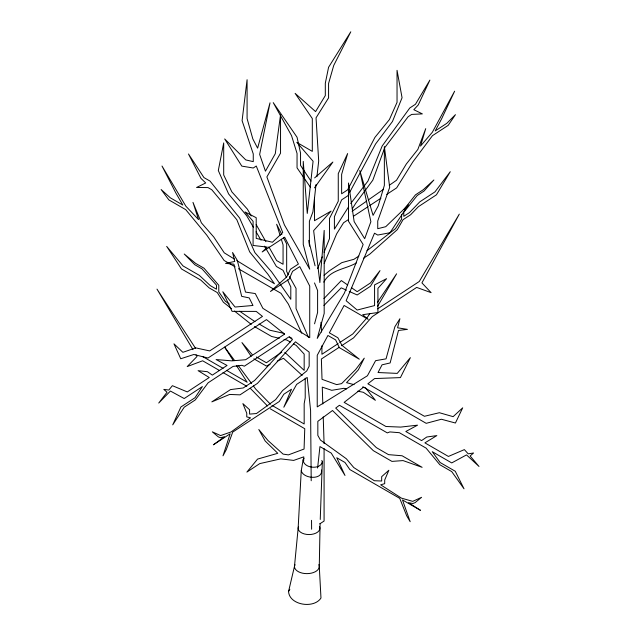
<?xml version="1.0" encoding="UTF-8"?>
<svg xmlns="http://www.w3.org/2000/svg" width="636" height="636" viewBox="0 0 636 636"><rect width="100%" height="100%" fill="white"/><g stroke="black" fill="none" stroke-linecap="round" stroke-linejoin="round"><path stroke-width="0.95" d="M321.84 460.392L322.333 461.847L320.242 519.477M303.666 460.814L303.801 456.847L293.665 460.408L280.722 458.874L259.766 463.604L246.895 472.087L257.564 459.089L277.781 453.309L265.172 440.987L258.804 429.507L268.002 440.541L283.084 454.096L288.386 454.891L304.064 449.04L304.763 428.712L270.244 408.781M320.091 523.388L319.28 566.469L320.973 598.023C314.017 609.018 289.261 605.234 288.561 591.464L294.889 564.609A12.41 7.163 0 0 0 306.87 573.632A12.41 7.163 0 0 0 318.859 564.609M303.976 458.373L303.165 459.685L301.241 470.767L298.141 528.278L294.468 566.469M317.595 468.064L319.94 446.583L331.253 453.11L344.998 475.466L336.77 457.737L344.998 462.491L349.84 469.551L399.742 498.362L406.666 515.732L410.164 521.695L402.485 499.944L420.468 510.326L408.535 502.671L412.844 503.505L415.117 502.623L421.581 497.312L412.724 501.367L401.475 498.147L380.662 484.799L384.708 483.678L384.708 479.989L388.842 470.282L381.672 476.666L381.672 481.023L374.302 480.721L353.799 467.571L346.342 458.763L320.441 440.064L317.833 435.406L317.833 421.342L332.501 410.506L373.308 450.646L391.927 461.394L403.049 460.591L422.129 467.325L402.111 455.766L388.509 454.645L376.329 447.609L335.713 408.081L339.433 405.267L387.3 432.901L389.852 431.923L399.376 432.695L426.088 448.118L439.834 464.733L451.727 471.602L464.018 488.806L455.249 471.252L440.12 462.515L432.249 451.679L451.727 462.921L466.514 454.899L479.011 466.458L470.115 455.964L473.582 452.983L468.199 453.85L464.375 449.612L448.404 456.441L424.904 442.871L436.837 435.596L426.796 437.004L421.573 440.597L405.824 431.502L417.534 425.166L400.672 427.09L385.917 426.494L344.14 402.373L363.569 387.165L426.2 423.33L441.416 419.251L455.432 423.02L462.69 407.835L453.134 416.66L439.357 412.716L424.427 416.286L367.862 383.81L374.564 378.571L400.426 377.601L410.363 357.647L397.238 373.388L378.038 372.529L382.061 364.818L390.138 362.949L398.478 330.458L407.406 329.369L397.58 327.794L399.901 318.747L394.861 326.777L386.052 358.847L375.598 360.676L367.417 375.765L317.229 406.897L317.229 355.309L327.93 335.466L335.641 339.918L339.306 347.646L359.308 359.197L341.93 345.316L337.851 337.74L329.353 332.835L344.108 305.471L368.188 319.367L362.679 314.709L377.927 312.507L377.927 288.362L386.577 278.671L374.572 284.88L374.572 305.582L357.17 310.042L346.151 300.725L374.509 233.197L377.736 235.058L390.011 232.728L408.368 204.895L385.75 226.686L377.736 228.698L377.736 220.994L389.701 187.31L384.359 146.542L384.359 185.402L378.205 205.945L373.07 215.373L359.801 170.543L370.883 221.718L364.682 238.699L354.141 221.598L348.504 182.993L348.504 221.272L363.148 244.486L344.378 293.132L317.229 338.4L324.185 313.453L324.185 230.375L319.876 282.567L313.643 230.622L331.086 211.104L314.478 220.708L314.478 197.542M316.028 184.496L312.928 211.883L309.382 221.296L309.382 243.19L315.074 265.784M316.919 176.673L318.692 161.027L316.044 117.819L328.581 97.88L328.581 83.467L333.725 65.46L350.794 31.8L328.581 67.265L325.306 83.26L325.306 95.591L315.575 111.602L295.128 93.373L312.308 118.542L312.308 151.376L296.805 142.369L313.087 161.258L307.268 213.426L303.245 161.385L303.245 244.463L309.732 269.163L284.395 224.874L266.882 176.903L280.54 153.157L280.54 114.878L275.285 153.697L265.443 171.171L259.655 154.413L270.006 102.841L257.62 148.148L252.826 138.91L247.086 118.582L247.086 79.723L242.093 120.689L253.263 153.936L253.263 161.639L245.782 159.922L224.675 138.942L241.807 166.115L253.263 168.007L256.268 166.028L282.742 232.53L272.454 242.244L256.213 238.413L256.213 217.711L245.011 211.939L253.08 221.312L253.08 245.456L267.311 247.11L262.175 251.967L284.65 237.196L298.419 264.035L290.493 269.243L286.685 276.97L270.459 291.479L289.134 279.204L292.552 271.341L299.747 266.611L309.732 286.073L309.732 337.66L262.899 308.341L255.259 293.546L245.496 292.091L237.276 260.339L232.569 252.492L234.74 261.452L225.565 263.384L233.905 264.155L241.68 296.336L249.225 297.918L252.977 305.479L235.058 307.029L222.807 291.765L232.084 311.362L256.228 311.401L262.477 316.402L209.681 350.913L195.745 347.884L182.882 352.32L173.97 343.845L180.743 358.76L193.821 354.49L208.02 358.02L266.484 319.598L284.618 334.107L245.623 359.73L231.854 360.858L216.113 359.547L227.044 365.462L212.345 375.121L207.471 371.71L198.098 370.669L209.236 377.514L187.302 391.927L172.388 385.678L168.818 390.051L163.802 389.383L167.037 392.237L158.73 403.057L170.4 391.045L184.202 398.534L202.383 386.585L195.029 397.707L180.91 406.984L172.73 424.856L184.202 407.215L195.3 399.917L208.123 382.8L233.062 366.416L241.95 365.303L244.335 366.193L289.014 336.834L292.481 339.505L254.575 380.503L243.206 387.976L230.51 389.59L211.828 401.873L229.636 394.447L240.018 394.853L257.397 383.429L295.478 341.818L309.168 352.121L309.168 366.193L306.743 370.939L282.559 390.576L275.603 399.654L256.467 413.535L249.59 414.108L249.59 409.759L242.888 403.629L246.752 413.185L246.752 416.874L250.528 417.844L231.099 431.947L220.597 435.573L212.337 431.836L218.371 436.908L220.493 437.719L224.516 436.725L213.37 444.81L230.16 433.776L222.998 455.813L226.257 449.724L232.72 432.098L279.299 401.491L283.823 394.248L291.495 389.208L283.823 407.223L296.646 384.382L307.204 377.442L310.591 410.506L311.203 480.752M303.165 459.685C303.014 468.295 320.536 470.258 322.333 461.847M314.558 323.819L317.603 312.411L317.603 290.525L314.502 282.933M317.587 268.694L322.285 256.833M324.09 252.269L329.512 238.587L329.512 218.387L338.265 201.199L338.265 173.604L347.63 153.554L341.635 174.359L341.635 193.789L347.63 189.854L374.922 137.392L389.415 119.56L397.039 102.364L397.039 70.326L402.063 97.737L392.468 121.492L375.59 143.967L349.697 192.311M324.193 263.423L336.651 233.849L343.567 222.767L348.504 219.523M348.774 194.044L347.852 195.769L341.635 199.855L334.401 216.733L334.401 229.127L348.584 206.851M288.561 591.464L289.841 589.27M377.649 306.21L396.61 273.814L377.522 302.211M352.233 208.878L355.794 203.162L372.807 180.195L384.756 147.616L408.137 116.73L411.659 114.416L422.352 113.892L413.821 109.702L418.234 104.964L429.896 80.104L415.459 104.264L409.775 108.001L382.156 146.026L367.934 181.093L350.682 203.552M369.89 313.564L367.163 317.626L352.773 333.987L339.783 342.526M314.478 187.882L332.882 162.045L314.629 177.897M404.019 209.419L415.435 194.878L423.282 189.719L433.879 179.98L423.997 191.07L417.224 195.522L403.781 212.281L403.781 216.335L409.465 212.599L419.816 201.835L434.976 191.865L450.256 171.712L436.439 194.815L418.393 206.676L410.625 214.73L403.041 219.706L397.317 229.62L369.914 254.026L363.514 258.232M323.788 282.145C330.617 269.402 345.38 269.402 356.311 262.97M323.923 298.602L341.325 280.555L347.669 285.007M323.907 305.479L341.222 287.838L346.541 290.215M324.026 275.285L329.599 270.658L341.786 262.652L353.942 259.289L358.815 256.085M352.106 211.271L366.638 201.119M368.252 199.99L383.595 189.274M389.248 185.33L396.514 180.25L406.293 164.048L417.868 149.412L425.715 128.647L420.515 146.065L432.337 132.248L454.629 91.187L441.718 118.63L435.191 130.952L446.838 123.305L455.44 114.663L448.213 125.324L432.456 135.675L412.772 162.021L396.641 187.89L386.72 194.409M281.772 352.129L266.397 362.751L256.364 356.963M353.441 216.28L368.157 206.613M369.755 205.555L380.932 198.209M366.94 250.751L395.505 228.674L401.618 219.11L401.618 214.372M377.609 308.865L419.291 281.47L459.303 214.109L421.93 282.893L431.097 292.647L416.683 287.416L372.275 316.601L353.592 337.851L341.604 345.73M338.161 343.599L321.919 354.268L321.919 345.722M339.203 347.304L321.371 359.022L322.023 379.326L336.659 384.613L341.604 383.627L355.691 369.524L364.269 358.163L358.33 369.874L346.556 382.649L354.101 384.669M319.924 523.778L324.082 521.051L324.082 448.571M269.998 364.412L266.397 366.05L253.859 358.807M277.201 361.153L283.497 358.291L302.148 375.351M346.604 388.89L343.806 388.318L331.73 390.321L322.269 387.125L322.81 403.971M357.782 391.164L363.371 392.301L375.383 400.314L365.422 387.698M279.268 338.28L271.62 336.476L254.472 326.578M284.046 339.401L286.916 340.077L290.294 342.025M362.592 386.942L364.484 387.451M349.204 291.407L357.178 294.977L370.446 286.256L380.002 270.626L370.446 282.964L357.178 291.685L351.629 287.79M235.058 266.794L224.126 260.482L206.843 235.24L185.752 209.657L168.874 199.911L161.131 189.528L170.345 197.836L182.818 205.038L175.83 192.962L161.997 166.02L185.887 206.223L198.543 219.579L192.97 202.359L201.381 222.831L213.783 237.021L224.262 252.842L234.294 259.019M238.428 268.742L280.985 293.307L288.394 304.127L301.734 333.224M284.531 334.067L282.893 333.121L269.863 330.235L259.091 324.018M289.42 336.889L291.868 338.304M254.949 321.625L239.7 311.266M293.665 343.981L296.201 345.435L304.167 354.085L304.175 370.39L284.825 352.344M202.439 356.43L223.069 368.339M226.511 370.327L247.142 382.236L236.449 365.573M219.611 370.581L202.653 360.787L187.215 366.575L197.033 356.47L196.015 354.761M223.005 372.537L246.824 386.291M271.97 405.378L304.175 423.974L304.175 403.685L305.216 397.913L305.216 378.158M236.799 260.569L274.434 283.743L267.883 274.18L249.662 251.872L236.854 219.754L211.804 189.767L208.028 187.588L196.58 187.485L205.722 182.961L200.984 178.39L188.487 153.984L203.957 177.587L210.047 181.109L239.645 218.061L254.877 252.579L271.667 271.954L290.803 299.317L290.803 286.923L287.544 279.935M229.326 304.016L225.343 301.226L218.784 291.9L218.784 285.262L203.989 268.201L195.578 263.344L184.225 254.01L194.815 264.727L202.065 268.909L216.471 285.151L216.471 289.205L210.381 285.691L199.299 275.324L183.049 265.943L166.68 246.378L181.483 268.949L200.817 280.11L209.141 287.862L217.258 292.552L223.395 302.243L231.512 308.691M234.461 311.044L251.228 324.376M270.451 404.202L255.704 389.081L253.367 385.917M250.234 388.254L267.478 405.951M252.182 354.546L241.942 342.581L251.109 356.232M224.739 347.2L234.668 360.628M238.174 365.374L251.618 383.548M310.471 187.302L297.044 167.848L297.044 153.435L291.534 135.627L273.242 102.627L297.044 137.225L300.55 153.101L300.55 165.432L310.98 181.069M195.57 348.361L156.989 289.126L192.978 349.649M224.691 347.24L233.245 360.572M253.613 227.585L246.673 215.747L228.594 193.924L218.315 170.535L223.697 142.941L223.697 174.98L231.862 191.881L247.396 209.149L251.292 216.001M256.085 231.814L261.038 240.265M264.504 246.188L276.398 266.476L283.06 270.324L286.319 277.312M256.165 224.572L265.912 241.704M268.837 246.848L276.636 260.553L283.06 264.258L283.06 244.828L281.303 239.223M288.545 274.911L286.669 271.54L286.669 243.938L283.616 237.951M289.483 276.596L296.042 288.386L296.042 308.587L308.436 337.334M281.867 234.525L276.636 224.262L280.134 235.479M321.506 469.98C323.16 480.188 303.459 479.075 301.241 470.767M321.593 332.064L320.949 322.317M308.826 240.352L309.541 246.196M323.223 416.85L324.082 443.61M311.545 520.335L311.624 529.239M319.534 526.656A10.884 6.281 0 0 1 309.024 534.558A10.884 6.281 0 0 1 298.515 526.656"/></g></svg>
